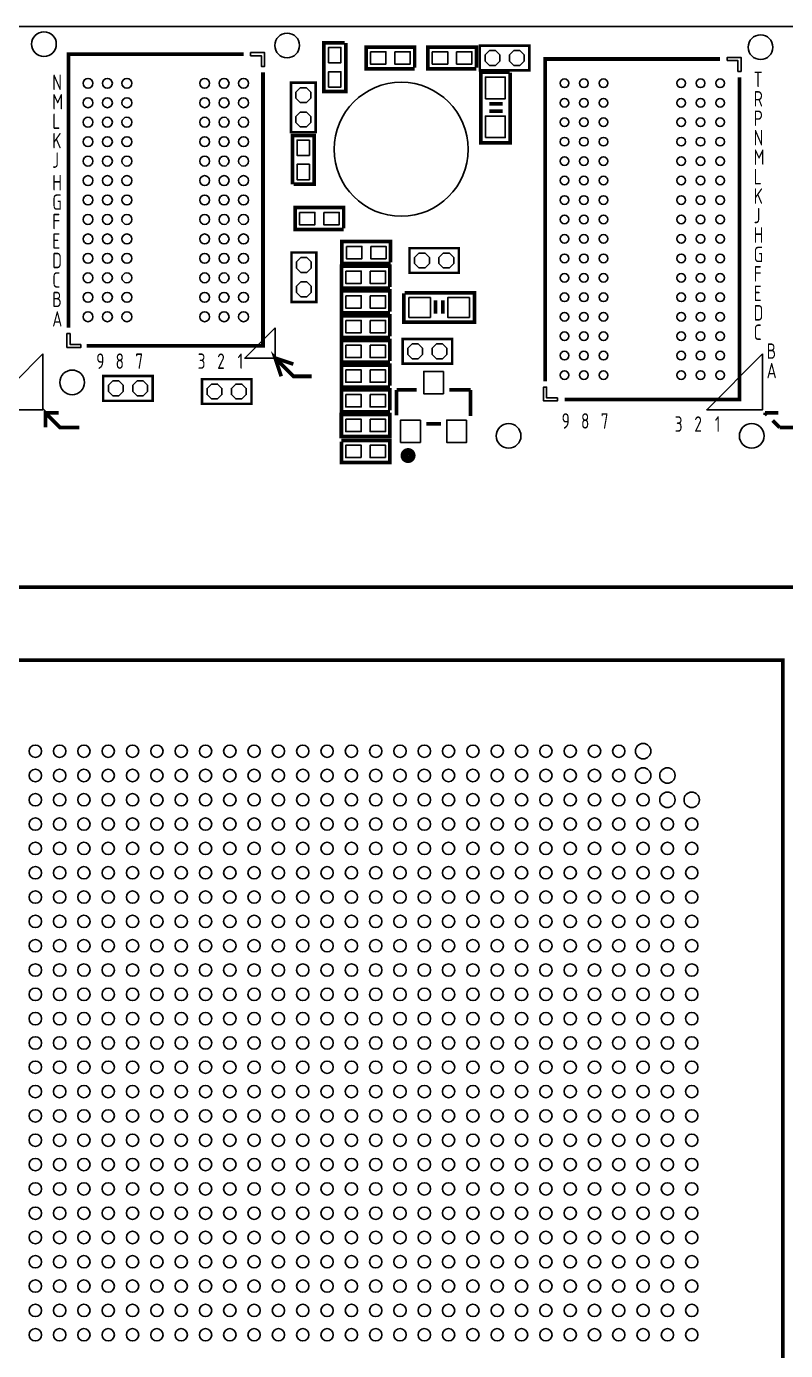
# Model space of a CAD drawing. Header units: millimetres. Extents: x -15 to 227, y -9 to 102.
# Drawn here: x 104.8 to 136, y 47.3 to 101.8 of the extents above; entities that cross this region are included whole.
import ezdxf
from ezdxf.enums import TextEntityAlignment as Align

# ---------------------------------------------------------------- set-up
doc = ezdxf.new("R2010")
doc.units = ezdxf.units.MM
doc.header["$LTSCALE"] = 10
for name, color, linetype in [('BG_OUTLINE', 2, 'Continuous'), ('PG_SILKSCREEN_TOP', 3, 'Continuous'), ('PIN_TOP', 4, 'Continuous')]:
    doc.layers.add(name, color=color, linetype=linetype)
doc.styles.get("Standard").update_dxf_attribs({"font": 'isocp.shx', "width": 0.707, "bigfont": 'hztxt.shx'})

msp = doc.modelspace()

# ---------------------------------------------------------------- linework, layer by layer
at = {"layer": 'BG_OUTLINE'}
msp.add_lwpolyline([(224.499932, 101.799898), (-5.500116, 101.799898, 0.414205)], format="xyb", dxfattribs=at)
at = {"layer": 'PG_SILKSCREEN_TOP'}
for points in [[(106.514392, 89.412826, 0.1524, 0.1524, 0), (106.514392, 100.66274, 0.1524, 0.1524, 0), (113.714276, 100.66274, 0.1524, 0.1524, 0)], [(117.917976, 101.12375, 0.150114, 0.150114, 0), (117.917976, 99.123754, 0.150114, 0.150114, 0), (117.0178, 99.123754, 0.150114, 0.150114, 0), (117.0178, 101.12375, 0.150114, 0.150114, 0), (117.867938, 101.12375, 0.150114, 0.150114, 0)], [(120.753886, 100.054664, 0.150114, 0.150114, 0), (118.75389, 100.054664, 0.150114, 0.150114, 0), (118.75389, 100.95484, 0.150114, 0.150114, 0), (120.753886, 100.95484, 0.150114, 0.150114, 0), (120.753886, 100.104702, 0.150114, 0.150114, 0)], [(123.293886, 100.054664, 0.150114, 0.150114, 0), (121.29389, 100.054664, 0.150114, 0.150114, 0), (121.29389, 100.95484, 0.150114, 0.150114, 0), (123.293886, 100.95484, 0.150114, 0.150114, 0), (123.293886, 100.104702, 0.150114, 0.150114, 0)], [(126.116842, 87.212678, 0.1524, 0.1524, 0), (126.116842, 100.462588, 0.1524, 0.1524, 0), (133.316726, 100.462588, 0.1524, 0.1524, 0)], [(114.514376, 99.912678, 0.1524, 0.1524, 0), (114.514376, 88.662764, 0.1524, 0.1524, 0), (107.264454, 88.662764, 0.1524, 0.1524, 0)], [(124.676408, 99.895152, 0.150114, 0.150114, 0), (124.676408, 97.021142, 0.150114, 0.150114, 0), (123.472448, 97.021142, 0.150114, 0.150114, 0), (123.472448, 99.920552, 0.150114, 0.150114, 0), (124.656088, 99.920552, 0.150114, 0.150114, 0)], [(134.116826, 99.712526, 0.1524, 0.1524, 0), (134.116826, 86.462616, 0.1524, 0.1524, 0), (126.916942, 86.462616, 0.1524, 0.1524, 0)], [(124.371862, 98.622866, 0.150114, 0.150114, 0), (123.821952, 98.622866, 0.150114, 0.150114, 0)], [(124.371862, 98.322638, 0.150114, 0.150114, 0), (123.821952, 98.322638, 0.150114, 0.150114, 0)], [(115.7224, 95.313754, 0.150114, 0.150114, 0), (115.7224, 97.31375, 0.150114, 0.150114, 0), (116.622576, 97.31375, 0.150114, 0.150114, 0), (116.622576, 95.313754, 0.150114, 0.150114, 0), (115.772438, 95.313754, 0.150114, 0.150114, 0)], [(117.832886, 93.450664, 0.150114, 0.150114, 0), (115.83289, 93.450664, 0.150114, 0.150114, 0), (115.83289, 94.35084, 0.150114, 0.150114, 0), (117.832886, 94.35084, 0.150114, 0.150114, 0), (117.832886, 93.500702, 0.150114, 0.150114, 0)], [(119.763286, 92.053664, 0.150114, 0.150114, 0), (117.76329, 92.053664, 0.150114, 0.150114, 0), (117.76329, 92.95384, 0.150114, 0.150114, 0), (119.763286, 92.95384, 0.150114, 0.150114, 0), (119.763286, 92.103702, 0.150114, 0.150114, 0)], [(119.737886, 91.037664, 0.150114, 0.150114, 0), (117.73789, 91.037664, 0.150114, 0.150114, 0), (117.73789, 91.93784, 0.150114, 0.150114, 0), (119.737886, 91.93784, 0.150114, 0.150114, 0), (119.737886, 91.087702, 0.150114, 0.150114, 0)], [(119.737886, 90.021664, 0.150114, 0.150114, 0), (117.73789, 90.021664, 0.150114, 0.150114, 0), (117.73789, 90.92184, 0.150114, 0.150114, 0), (119.737886, 90.92184, 0.150114, 0.150114, 0), (119.737886, 90.071702, 0.150114, 0.150114, 0)], [(120.338088, 90.847672, 0.150114, 0.150114, 0), (123.212098, 90.847672, 0.150114, 0.150114, 0), (123.212098, 89.643712, 0.150114, 0.150114, 0), (120.312688, 89.643712, 0.150114, 0.150114, 0), (120.312688, 90.827352, 0.150114, 0.150114, 0)], [(121.610374, 90.543126, 0.150114, 0.150114, 0), (121.610374, 89.993216, 0.150114, 0.150114, 0)], [(121.910602, 90.543126, 0.150114, 0.150114, 0), (121.910602, 89.993216, 0.150114, 0.150114, 0)], [(119.737632, 89.005664, 0.150114, 0.150114, 0), (117.737636, 89.005664, 0.150114, 0.150114, 0), (117.737636, 89.90584, 0.150114, 0.150114, 0), (119.737632, 89.90584, 0.150114, 0.150114, 0), (119.737632, 89.055702, 0.150114, 0.150114, 0)], [(119.737632, 87.989664, 0.150114, 0.150114, 0), (117.737636, 87.989664, 0.150114, 0.150114, 0), (117.737636, 88.88984, 0.150114, 0.150114, 0), (119.737632, 88.88984, 0.150114, 0.150114, 0), (119.737632, 88.039702, 0.150114, 0.150114, 0)], [(116.514372, 87.41283, 0.1524, 0.1524, 0), (115.76431, 87.41283, 0.1524, 0.1524, 0), (115.014502, 88.162638, 0.1524, 0.1524, 0), (115.264438, 87.41283, 0.1524, 0.1524, 0)], [(115.014502, 88.162638, 0.1524, 0.1524, 0), (115.76431, 87.912702, 0.1524, 0.1524, 0)], [(119.737632, 86.973664, 0.150114, 0.150114, 0), (117.737636, 86.973664, 0.150114, 0.150114, 0), (117.737636, 87.87384, 0.150114, 0.150114, 0), (119.737632, 87.87384, 0.150114, 0.150114, 0), (119.737632, 87.023702, 0.150114, 0.150114, 0)], [(119.737632, 85.957664, 0.150114, 0.150114, 0), (117.737636, 85.957664, 0.150114, 0.150114, 0), (117.737636, 86.85784, 0.150114, 0.150114, 0), (119.737632, 86.85784, 0.150114, 0.150114, 0), (119.737632, 86.007702, 0.150114, 0.150114, 0)], [(120.011698, 85.80374, 0.150114, 0.150114, 0), (120.011698, 86.853776, 0.150114, 0.150114, 0)], [(120.011698, 86.853776, 0.150114, 0.150114, 0), (120.83161, 86.853776, 0.150114, 0.150114, 0)], [(122.18162, 86.853776, 0.150114, 0.150114, 0), (123.05157, 86.853776, 0.150114, 0.150114, 0)], [(123.05157, 86.853776, 0.150114, 0.150114, 0), (123.05157, 85.787484, 0.150114, 0.150114, 0)], [(105.563162, 85.312504, 0.1524, 0.1524, 0), (105.563162, 85.912706, 0.1524, 0.1524, 0), (106.16311, 85.312504, 0.1524, 0.1524, 0), (106.96321, 85.312504, 0.1524, 0.1524, 0)], [(105.563162, 85.912706, 0.1524, 0.1524, 0), (106.113072, 85.912706, 0.1524, 0.1524, 0)], [(121.831608, 85.453728, 0.150114, 0.150114, 0), (121.23166, 85.453728, 0.150114, 0.150114, 0)], [(135.166862, 85.826092, 0.1524, 0.1524, 0), (135.166862, 85.912706, 0.1524, 0.1524, 0)], [(135.166862, 85.912706, 0.1524, 0.1524, 0), (135.253476, 85.826092, 0.1524, 0.1524, 0)], [(135.166862, 85.912706, 0.1524, 0.1524, 0), (135.716772, 85.912706, 0.1524, 0.1524, 0)], [(135.481568, 85.597746, 0.1524, 0.1524, 0), (135.76681, 85.312504, 0.1524, 0.1524, 0)], [(135.76681, 85.312504, 0.1524, 0.1524, 0), (136.56691, 85.312504, 0.1524, 0.1524, 0)], [(117.73789, 84.77504, 0.150114, 0.150114, 0), (119.737886, 84.77504, 0.150114, 0.150114, 0), (119.737886, 83.874864, 0.150114, 0.150114, 0), (117.73789, 83.874864, 0.150114, 0.150114, 0), (117.73789, 84.725002, 0.150114, 0.150114, 0)]]:
    msp.add_lwpolyline(points, format="xyseb", dxfattribs=at)
for points in [[(123.436888, 101.012752, 0.1016, 0.1016, 0), (125.468888, 101.012752, 0.1016, 0.1016, 0), (125.468888, 99.996752, 0.1016, 0.1016, 0), (123.436888, 99.996752, 0.1016, 0.1016, 0)], [(115.664488, 97.456752, 0.1016, 0.1016, 0), (115.664488, 99.488752, 0.1016, 0.1016, 0), (116.680488, 99.488752, 0.1016, 0.1016, 0), (116.680488, 97.456752, 0.1016, 0.1016, 0)], [(120.541288, 92.681552, 0.1016, 0.1016, 0), (122.573288, 92.681552, 0.1016, 0.1016, 0), (122.573288, 91.665552, 0.1016, 0.1016, 0), (120.541288, 91.665552, 0.1016, 0.1016, 0)], [(116.705888, 92.503752, 0.1016, 0.1016, 0), (116.705888, 90.471752, 0.1016, 0.1016, 0), (115.689888, 90.471752, 0.1016, 0.1016, 0), (115.689888, 92.503752, 0.1016, 0.1016, 0)], [(120.261634, 88.947752, 0.1016, 0.1016, 0), (122.293634, 88.947752, 0.1016, 0.1016, 0), (122.293634, 87.931752, 0.1016, 0.1016, 0), (120.261634, 87.931752, 0.1016, 0.1016, 0)], [(107.942888, 87.423752, 0.1016, 0.1016, 0), (109.974888, 87.423752, 0.1016, 0.1016, 0), (109.974888, 86.407752, 0.1016, 0.1016, 0), (107.942888, 86.407752, 0.1016, 0.1016, 0)], [(114.038888, 86.280752, 0.1016, 0.1016, 0), (112.006888, 86.280752, 0.1016, 0.1016, 0), (112.006888, 87.296752, 0.1016, 0.1016, 0), (114.038888, 87.296752, 0.1016, 0.1016, 0)], [(119.737632, 84.941664, 0.1524, 0.1524, 0), (117.737636, 84.941664, 0.1524, 0.1524, 0), (117.737636, 85.84184, 0.1524, 0.1524, 0), (119.737632, 85.84184, 0.1524, 0.1524, 0)], [(120.639586, 84.153756, 0.299974, 0.299974, 1), (120.32361, 84.153756, 0.299974, 0.299974, 1)], [(138.900408, 20.245832, 0.150114, 0.150114, 0), (80.400652, 20.245832, 0.150114, 0.150114, 0), (80.400652, 78.745588, 0.150114, 0.150114, 0), (138.900408, 78.745588, 0.150114, 0.150114, 0)], [(135.900414, 23.245826, 0.150114, 0.150114, 0), (84.900516, 23.245826, 0.150114, 0.150114, 0), (83.400646, 24.745696, 0.150114, 0.150114, 0), (83.400646, 75.745594, 0.150114, 0.150114, 0), (135.900414, 75.745594, 0.150114, 0.150114, 0)]]:
    msp.add_lwpolyline(points, format="xyseb", close=True, dxfattribs=at)
for points in [[(115.014502, 89.412826), (113.764314, 88.162638), (115.014502, 88.162638)], [(105.463848, 88.339676), (105.463848, 86.039706), (103.163878, 86.039706)], [(135.067548, 88.339676), (135.067548, 86.039706), (132.767578, 86.039706)]]:
    msp.add_lwpolyline(points, close=True, dxfattribs=at)
at = {"layer": 'PIN_TOP'}
for points in [[(117.213888, 100.306124), (117.213888, 100.941124), (117.721888, 100.941124), (117.721888, 100.306124)], [(118.936516, 100.758752), (119.571516, 100.758752), (119.571516, 100.250752), (118.936516, 100.250752)], [(119.93626, 100.758752), (120.57126, 100.758752), (120.57126, 100.250752), (119.93626, 100.250752)], [(121.476516, 100.758752), (122.111516, 100.758752), (122.111516, 100.250752), (121.476516, 100.250752)], [(122.47626, 100.758752), (123.11126, 100.758752), (123.11126, 100.250752), (122.47626, 100.250752)], [(124.07901, 100.199952), (123.826514, 100.199952), (123.647962, 100.378504), (123.647962, 100.631), (123.826514, 100.809552), (124.07901, 100.809552), (124.257562, 100.631), (124.257562, 100.378504)], [(125.079262, 100.199952), (124.826766, 100.199952), (124.648214, 100.378504), (124.648214, 100.631), (124.826766, 100.809552), (125.079262, 100.809552), (125.257814, 100.631), (125.257814, 100.378504)], [(114.006376, 100.59924), (114.006376, 100.72624), (114.577876, 100.72624), (114.577876, 100.15474), (114.450876, 100.15474), (114.450876, 100.59924)], [(133.608826, 100.399088), (133.608826, 100.526088), (134.180326, 100.526088), (134.180326, 99.954588), (134.053326, 99.954588), (134.053326, 100.399088)], [(117.213888, 99.30638), (117.213888, 99.94138), (117.721888, 99.94138), (117.721888, 99.30638)], [(123.665488, 98.828352), (123.665488, 99.717352), (124.478288, 99.717352), (124.478288, 98.828352)], [(116.298736, 98.668078), (116.04624, 98.668078), (115.867688, 98.84663), (115.867688, 99.099126), (116.04624, 99.277678), (116.298736, 99.277678), (116.477288, 99.099126), (116.477288, 98.84663)], [(116.298736, 97.667826), (116.04624, 97.667826), (115.867688, 97.846378), (115.867688, 98.098874), (116.04624, 98.277426), (116.298736, 98.277426), (116.477288, 98.098874), (116.477288, 97.846378)], [(123.665488, 97.228152), (123.665488, 98.117152), (124.478288, 98.117152), (124.478288, 97.228152)], [(116.426488, 97.131124), (116.426488, 96.496124), (115.918488, 96.496124), (115.918488, 97.131124)], [(116.426488, 96.13138), (116.426488, 95.49638), (115.918488, 95.49638), (115.918488, 96.13138)], [(116.015516, 94.154752), (116.650516, 94.154752), (116.650516, 93.646752), (116.015516, 93.646752)], [(117.01526, 94.154752), (117.65026, 94.154752), (117.65026, 93.646752), (117.01526, 93.646752)], [(117.945916, 92.757752), (118.580916, 92.757752), (118.580916, 92.249752), (117.945916, 92.249752)], [(118.94566, 92.757752), (119.58066, 92.757752), (119.58066, 92.249752), (118.94566, 92.249752)], [(116.324136, 91.683078), (116.07164, 91.683078), (115.893088, 91.86163), (115.893088, 92.114126), (116.07164, 92.292678), (116.324136, 92.292678), (116.502688, 92.114126), (116.502688, 91.86163)], [(121.18341, 91.868752), (120.930914, 91.868752), (120.752362, 92.047304), (120.752362, 92.2998), (120.930914, 92.478352), (121.18341, 92.478352), (121.361962, 92.2998), (121.361962, 92.047304)], [(122.183662, 91.868752), (121.931166, 91.868752), (121.752614, 92.047304), (121.752614, 92.2998), (121.931166, 92.478352), (122.183662, 92.478352), (122.362214, 92.2998), (122.362214, 92.047304)], [(117.920516, 91.741752), (118.555516, 91.741752), (118.555516, 91.233752), (117.920516, 91.233752)], [(118.92026, 91.741752), (119.55526, 91.741752), (119.55526, 91.233752), (118.92026, 91.233752)], [(116.324136, 90.682826), (116.07164, 90.682826), (115.893088, 90.861378), (115.893088, 91.113874), (116.07164, 91.292426), (116.324136, 91.292426), (116.502688, 91.113874), (116.502688, 90.861378)], [(117.920516, 90.725752), (118.555516, 90.725752), (118.555516, 90.217752), (117.920516, 90.217752)], [(118.92026, 90.725752), (119.55526, 90.725752), (119.55526, 90.217752), (118.92026, 90.217752)], [(121.404888, 89.836752), (120.515888, 89.836752), (120.515888, 90.649552), (121.404888, 90.649552)], [(123.005088, 89.836752), (122.116088, 89.836752), (122.116088, 90.649552), (123.005088, 90.649552)], [(117.920262, 89.709752), (118.555262, 89.709752), (118.555262, 89.201752), (117.920262, 89.201752)], [(118.920006, 89.709752), (119.555006, 89.709752), (119.555006, 89.201752), (118.920006, 89.201752)], [(107.022392, 88.726264), (107.022392, 88.599264), (106.450892, 88.599264), (106.450892, 89.170764), (106.577892, 89.170764), (106.577892, 88.726264)], [(117.920262, 88.693752), (118.555262, 88.693752), (118.555262, 88.185752), (117.920262, 88.185752)], [(118.920006, 88.693752), (119.555006, 88.693752), (119.555006, 88.185752), (118.920006, 88.185752)], [(120.903756, 88.134952), (120.65126, 88.134952), (120.472708, 88.313504), (120.472708, 88.566), (120.65126, 88.744552), (120.903756, 88.744552), (121.082308, 88.566), (121.082308, 88.313504)], [(121.904008, 88.134952), (121.651512, 88.134952), (121.47296, 88.313504), (121.47296, 88.566), (121.651512, 88.744552), (121.904008, 88.744552), (122.08256, 88.566), (122.08256, 88.313504)], [(117.920262, 87.677752), (118.555262, 87.677752), (118.555262, 87.169752), (117.920262, 87.169752)], [(118.920006, 87.677752), (119.555006, 87.677752), (119.555006, 87.169752), (118.920006, 87.169752)], [(108.58501, 86.610952), (108.332514, 86.610952), (108.153962, 86.789504), (108.153962, 87.042), (108.332514, 87.220552), (108.58501, 87.220552), (108.763562, 87.042), (108.763562, 86.789504)], [(109.585262, 86.610952), (109.332766, 86.610952), (109.154214, 86.789504), (109.154214, 87.042), (109.332766, 87.220552), (109.585262, 87.220552), (109.763814, 87.042), (109.763814, 86.789504)], [(121.938034, 87.61095), (121.938034, 86.69655), (121.125234, 86.69655), (121.125234, 87.61095)], [(112.64901, 86.483952), (112.396514, 86.483952), (112.217962, 86.662504), (112.217962, 86.915), (112.396514, 87.093552), (112.64901, 87.093552), (112.827562, 86.915), (112.827562, 86.662504)], [(113.649262, 86.483952), (113.396766, 86.483952), (113.218214, 86.662504), (113.218214, 86.915), (113.396766, 87.093552), (113.649262, 87.093552), (113.827814, 86.915), (113.827814, 86.662504)], [(117.920262, 86.661752), (118.555262, 86.661752), (118.555262, 86.153752), (117.920262, 86.153752)], [(118.920006, 86.661752), (119.555006, 86.661752), (119.555006, 86.153752), (118.920006, 86.153752)], [(126.624842, 86.526116), (126.624842, 86.399116), (126.053342, 86.399116), (126.053342, 86.970616), (126.180342, 86.970616), (126.180342, 86.526116)], [(117.920262, 85.645752), (118.555262, 85.645752), (118.555262, 85.137752), (117.920262, 85.137752)], [(118.920006, 85.645752), (119.555006, 85.645752), (119.555006, 85.137752), (118.920006, 85.137752)], [(120.988074, 85.610954), (120.988074, 84.696554), (120.175274, 84.696554), (120.175274, 85.610954)], [(122.887994, 85.610954), (122.887994, 84.696554), (122.075194, 84.696554), (122.075194, 85.610954)], [(118.555516, 84.070952), (117.920516, 84.070952), (117.920516, 84.578952), (118.555516, 84.578952)], [(119.55526, 84.070952), (118.92026, 84.070952), (118.92026, 84.578952), (119.55526, 84.578952)]]:
    msp.add_lwpolyline(points, close=True, dxfattribs=at)
for centre, radius in [((105.50525, 101.073712), 0.508), ((115.5065, 101.019864), 0.508), ((134.98195, 100.946712), 0.508), ((107.314492, 99.462844), 0.2032), ((108.114338, 99.462844), 0.2032), ((108.914438, 99.462844), 0.2032), ((112.11433, 99.462844), 0.2032), ((112.91443, 99.462844), 0.2032), ((113.714276, 99.462844), 0.2032), ((120.199658, 96.74987), 2.7559), ((126.916942, 99.46259), 0.1778), ((127.716788, 99.46259), 0.1778), ((128.516888, 99.46259), 0.1778), ((131.71678, 99.46259), 0.1778), ((132.51688, 99.46259), 0.1778), ((133.316726, 99.46259), 0.1778), ((107.314492, 98.662744), 0.2032), ((108.114338, 98.662744), 0.2032), ((108.914438, 98.662744), 0.2032), ((112.11433, 98.662744), 0.2032), ((112.91443, 98.662744), 0.2032), ((113.714276, 98.662744), 0.2032), ((126.916942, 98.66249), 0.1778), ((127.716788, 98.66249), 0.1778), ((128.516888, 98.66249), 0.1778), ((131.71678, 98.66249), 0.1778), ((132.51688, 98.66249), 0.1778), ((133.316726, 98.66249), 0.1778), ((107.314492, 97.862644), 0.2032), ((108.114338, 97.862644), 0.2032), ((108.914438, 97.862644), 0.2032), ((112.11433, 97.862644), 0.2032), ((112.91443, 97.862644), 0.2032), ((113.714276, 97.862644), 0.2032), ((126.916942, 97.862644), 0.1778), ((127.716788, 97.862644), 0.1778), ((128.516888, 97.862644), 0.1778), ((131.71678, 97.862644), 0.1778), ((132.51688, 97.862644), 0.1778), ((133.316726, 97.862644), 0.1778), ((107.314492, 97.062798), 0.2032), ((108.114338, 97.062798), 0.2032), ((108.914438, 97.062798), 0.2032), ((112.11433, 97.062798), 0.2032), ((112.91443, 97.062798), 0.2032), ((113.714276, 97.062798), 0.2032), ((126.916942, 97.062544), 0.1778), ((127.716788, 97.062544), 0.1778), ((128.516888, 97.062544), 0.1778), ((131.71678, 97.062544), 0.1778), ((132.51688, 97.062544), 0.1778), ((133.316726, 97.062544), 0.1778), ((107.314492, 96.262698), 0.2032), ((108.114338, 96.262698), 0.2032), ((108.914438, 96.262698), 0.2032), ((112.11433, 96.262698), 0.2032), ((112.91443, 96.262698), 0.2032), ((113.714276, 96.262698), 0.2032), ((126.916942, 96.262698), 0.1778), ((127.716788, 96.262698), 0.1778), ((128.516888, 96.262698), 0.1778), ((131.71678, 96.262698), 0.1778), ((132.51688, 96.262698), 0.1778), ((133.316726, 96.262698), 0.1778), ((107.314492, 95.462852), 0.2032), ((108.114338, 95.462852), 0.2032), ((108.914438, 95.462852), 0.2032), ((112.11433, 95.462852), 0.2032), ((112.91443, 95.462852), 0.2032), ((113.714276, 95.462852), 0.2032), ((126.916942, 95.462598), 0.1778), ((127.716788, 95.462598), 0.1778), ((128.516888, 95.462598), 0.1778), ((131.71678, 95.462598), 0.1778), ((132.51688, 95.462598), 0.1778), ((133.316726, 95.462598), 0.1778), ((107.314492, 94.662752), 0.2032), ((108.114338, 94.662752), 0.2032), ((108.914438, 94.662752), 0.2032), ((112.11433, 94.662752), 0.2032), ((112.91443, 94.662752), 0.2032), ((113.714276, 94.662752), 0.2032), ((126.916942, 94.662498), 0.1778), ((127.716788, 94.662498), 0.1778), ((128.516888, 94.662498), 0.1778), ((131.71678, 94.662498), 0.1778), ((132.51688, 94.662498), 0.1778), ((133.316726, 94.662498), 0.1778), ((107.314492, 93.862652), 0.2032), ((108.114338, 93.862652), 0.2032), ((108.914438, 93.862652), 0.2032), ((112.11433, 93.862652), 0.2032), ((112.91443, 93.862652), 0.2032), ((113.714276, 93.862652), 0.2032), ((126.916942, 93.862652), 0.1778), ((127.716788, 93.862652), 0.1778), ((128.516888, 93.862652), 0.1778), ((131.71678, 93.862652), 0.1778), ((132.51688, 93.862652), 0.1778), ((133.316726, 93.862652), 0.1778), ((107.314492, 93.062806), 0.2032), ((108.114338, 93.062806), 0.2032), ((108.914438, 93.062806), 0.2032), ((112.11433, 93.062806), 0.2032), ((112.91443, 93.062806), 0.2032), ((113.714276, 93.062806), 0.2032), ((126.916942, 93.062552), 0.1778), ((127.716788, 93.062552), 0.1778), ((128.516888, 93.062552), 0.1778), ((131.71678, 93.062552), 0.1778), ((132.51688, 93.062552), 0.1778), ((133.316726, 93.062552), 0.1778), ((107.314492, 92.262706), 0.2032), ((108.114338, 92.262706), 0.2032), ((108.914438, 92.262706), 0.2032), ((112.11433, 92.262706), 0.2032), ((112.91443, 92.262706), 0.2032), ((113.714276, 92.262706), 0.2032), ((126.916942, 92.262706), 0.1778), ((127.716788, 92.262706), 0.1778), ((128.516888, 92.262706), 0.1778), ((131.71678, 92.262706), 0.1778), ((132.51688, 92.262706), 0.1778), ((133.316726, 92.262706), 0.1778), ((107.314492, 91.46286), 0.2032), ((108.114338, 91.46286), 0.2032), ((108.914438, 91.46286), 0.2032), ((112.11433, 91.46286), 0.2032), ((112.91443, 91.46286), 0.2032), ((113.714276, 91.46286), 0.2032), ((126.916942, 91.462606), 0.1778), ((127.716788, 91.462606), 0.1778), ((128.516888, 91.462606), 0.1778), ((131.71678, 91.462606), 0.1778), ((132.51688, 91.462606), 0.1778), ((133.316726, 91.462606), 0.1778), ((107.314492, 90.66276), 0.2032), ((108.114338, 90.66276), 0.2032), ((108.914438, 90.66276), 0.2032), ((112.11433, 90.66276), 0.2032), ((112.91443, 90.66276), 0.2032), ((113.714276, 90.66276), 0.2032), ((126.916942, 90.662506), 0.1778), ((127.716788, 90.662506), 0.1778), ((128.516888, 90.662506), 0.1778), ((131.71678, 90.662506), 0.1778), ((132.51688, 90.662506), 0.1778), ((133.316726, 90.662506), 0.1778), ((107.314492, 89.86266), 0.2032), ((108.114338, 89.86266), 0.2032), ((108.914438, 89.86266), 0.2032), ((112.11433, 89.86266), 0.2032), ((112.91443, 89.86266), 0.2032), ((113.714276, 89.86266), 0.2032), ((126.916942, 89.86266), 0.1778), ((127.716788, 89.86266), 0.1778), ((128.516888, 89.86266), 0.1778), ((131.71678, 89.86266), 0.1778), ((132.51688, 89.86266), 0.1778), ((133.316726, 89.86266), 0.1778), ((126.916942, 89.06256), 0.1778), ((127.716788, 89.06256), 0.1778), ((128.516888, 89.06256), 0.1778), ((131.71678, 89.06256), 0.1778), ((132.51688, 89.06256), 0.1778), ((133.316726, 89.06256), 0.1778), ((126.916942, 88.262714), 0.1778), ((127.716788, 88.262714), 0.1778), ((128.516888, 88.262714), 0.1778), ((131.71678, 88.262714), 0.1778), ((132.51688, 88.262714), 0.1778), ((133.316726, 88.262714), 0.1778), ((106.665268, 87.16264), 0.508), ((126.916942, 87.462614), 0.1778), ((127.716788, 87.462614), 0.1778), ((128.516888, 87.462614), 0.1778), ((131.71678, 87.462614), 0.1778), ((132.51688, 87.462614), 0.1778), ((133.316726, 87.462614), 0.1778), ((124.616718, 84.962492), 0.508), ((134.617968, 84.962492), 0.508), ((105.150412, 71.995792), 0.254), ((106.15041, 71.995792), 0.254), ((107.150408, 71.995792), 0.254), ((108.150406, 71.995792), 0.254), ((109.150404, 71.995792), 0.254), ((110.150656, 71.995792), 0.254), ((111.150654, 71.995792), 0.254), ((112.150652, 71.995792), 0.254), ((113.15065, 71.995792), 0.254), ((114.150648, 71.995792), 0.254), ((115.150646, 71.995792), 0.254), ((116.150644, 71.995792), 0.254), ((117.150642, 71.995792), 0.254), ((118.15064, 71.995792), 0.254), ((119.150638, 71.995792), 0.254), ((120.150636, 71.995792), 0.254), ((121.150634, 71.995792), 0.254), ((122.150632, 71.995792), 0.254), ((123.15063, 71.995792), 0.254), ((124.150628, 71.995792), 0.254), ((125.150626, 71.995792), 0.254), ((126.150624, 71.995792), 0.254), ((127.150622, 71.995792), 0.254), ((128.15062, 71.995792), 0.254), ((129.150618, 71.995792), 0.254), ((130.150616, 71.995792), 0.3175), ((105.150412, 70.995794), 0.254), ((106.15041, 70.995794), 0.254), ((107.150408, 70.995794), 0.254), ((108.150406, 70.995794), 0.254), ((109.150404, 70.995794), 0.254), ((110.150656, 70.995794), 0.254), ((111.150654, 70.995794), 0.254), ((112.150652, 70.995794), 0.254), ((113.15065, 70.995794), 0.254), ((114.150648, 70.995794), 0.254), ((115.150646, 70.995794), 0.254), ((116.150644, 70.995794), 0.254), ((117.150642, 70.995794), 0.254), ((118.15064, 70.995794), 0.254), ((119.150638, 70.995794), 0.254), ((120.150636, 70.995794), 0.254), ((121.150634, 70.995794), 0.254), ((122.150632, 70.995794), 0.254), ((123.15063, 70.995794), 0.254), ((124.150628, 70.995794), 0.254), ((125.150626, 70.995794), 0.254), ((126.150624, 70.995794), 0.254), ((127.150622, 70.995794), 0.254), ((128.15062, 70.995794), 0.254), ((129.150618, 70.995794), 0.254), ((130.150616, 70.995794), 0.3175), ((131.150614, 70.995794), 0.3175), ((105.150412, 69.995796), 0.254), ((106.15041, 69.995796), 0.254), ((107.150408, 69.995796), 0.254), ((108.150406, 69.995796), 0.254), ((109.150404, 69.995796), 0.254), ((110.150656, 69.995796), 0.254), ((111.150654, 69.995796), 0.254), ((112.150652, 69.995796), 0.254), ((113.15065, 69.995796), 0.254), ((114.150648, 69.995796), 0.254), ((115.150646, 69.995796), 0.254), ((116.150644, 69.995796), 0.254), ((117.150642, 69.995796), 0.254), ((118.15064, 69.995796), 0.254), ((119.150638, 69.995796), 0.254), ((120.150636, 69.995796), 0.254), ((121.150634, 69.995796), 0.254), ((122.150632, 69.995796), 0.254), ((123.15063, 69.995796), 0.254), ((124.150628, 69.995796), 0.254), ((125.150626, 69.995796), 0.254), ((126.150624, 69.995796), 0.254), ((127.150622, 69.995796), 0.254), ((128.15062, 69.995796), 0.254), ((129.150618, 69.995796), 0.254), ((130.150616, 69.995796), 0.254), ((131.150614, 69.995796), 0.3175), ((132.150612, 69.995796), 0.3175), ((105.150412, 68.995798), 0.254), ((106.15041, 68.995798), 0.254), ((107.150408, 68.995798), 0.254), ((108.150406, 68.995798), 0.254), ((109.150404, 68.995798), 0.254), ((110.150656, 68.995798), 0.254), ((111.150654, 68.995798), 0.254), ((112.150652, 68.995798), 0.254), ((113.15065, 68.995798), 0.254), ((114.150648, 68.995798), 0.254), ((115.150646, 68.995798), 0.254), ((116.150644, 68.995798), 0.254), ((117.150642, 68.995798), 0.254), ((118.15064, 68.995798), 0.254), ((119.150638, 68.995798), 0.254), ((120.150636, 68.995798), 0.254), ((121.150634, 68.995798), 0.254), ((122.150632, 68.995798), 0.254), ((123.15063, 68.995798), 0.254), ((124.150628, 68.995798), 0.254), ((125.150626, 68.995798), 0.254), ((126.150624, 68.995798), 0.254), ((127.150622, 68.995798), 0.254), ((128.15062, 68.995798), 0.254), ((129.150618, 68.995798), 0.254), ((130.150616, 68.995798), 0.254), ((131.150614, 68.995798), 0.254), ((132.150612, 68.995798), 0.254), ((105.150412, 67.9958), 0.254), ((106.15041, 67.9958), 0.254), ((107.150408, 67.9958), 0.254), ((108.150406, 67.9958), 0.254), ((109.150404, 67.9958), 0.254), ((110.150656, 67.9958), 0.254), ((111.150654, 67.9958), 0.254), ((112.150652, 67.9958), 0.254), ((113.15065, 67.9958), 0.254), ((114.150648, 67.9958), 0.254), ((115.150646, 67.9958), 0.254), ((116.150644, 67.9958), 0.254), ((117.150642, 67.9958), 0.254), ((118.15064, 67.9958), 0.254), ((119.150638, 67.9958), 0.254), ((120.150636, 67.9958), 0.254), ((121.150634, 67.9958), 0.254), ((122.150632, 67.9958), 0.254), ((123.15063, 67.9958), 0.254), ((124.150628, 67.9958), 0.254), ((125.150626, 67.9958), 0.254), ((126.150624, 67.9958), 0.254), ((127.150622, 67.9958), 0.254), ((128.15062, 67.9958), 0.254), ((129.150618, 67.9958), 0.254), ((130.150616, 67.9958), 0.254), ((131.150614, 67.9958), 0.254), ((132.150612, 67.9958), 0.254), ((105.150412, 66.995802), 0.254), ((106.15041, 66.995802), 0.254), ((107.150408, 66.995802), 0.254), ((108.150406, 66.995802), 0.254), ((109.150404, 66.995802), 0.254), ((110.150656, 66.995802), 0.254), ((111.150654, 66.995802), 0.254), ((112.150652, 66.995802), 0.254), ((113.15065, 66.995802), 0.254), ((114.150648, 66.995802), 0.254), ((115.150646, 66.995802), 0.254), ((116.150644, 66.995802), 0.254), ((117.150642, 66.995802), 0.254), ((118.15064, 66.995802), 0.254), ((119.150638, 66.995802), 0.254), ((120.150636, 66.995802), 0.254), ((121.150634, 66.995802), 0.254), ((122.150632, 66.995802), 0.254), ((123.15063, 66.995802), 0.254), ((124.150628, 66.995802), 0.254), ((125.150626, 66.995802), 0.254), ((126.150624, 66.995802), 0.254), ((127.150622, 66.995802), 0.254), ((128.15062, 66.995802), 0.254), ((129.150618, 66.995802), 0.254), ((130.150616, 66.995802), 0.254), ((131.150614, 66.995802), 0.254), ((132.150612, 66.995802), 0.254), ((105.150412, 65.995804), 0.254), ((106.15041, 65.995804), 0.254), ((107.150408, 65.995804), 0.254), ((108.150406, 65.995804), 0.254), ((109.150404, 65.995804), 0.254), ((110.150656, 65.995804), 0.254), ((111.150654, 65.995804), 0.254), ((112.150652, 65.995804), 0.254), ((113.15065, 65.995804), 0.254), ((114.150648, 65.995804), 0.254), ((115.150646, 65.995804), 0.254), ((116.150644, 65.995804), 0.254), ((117.150642, 65.995804), 0.254), ((118.15064, 65.995804), 0.254), ((119.150638, 65.995804), 0.254), ((120.150636, 65.995804), 0.254), ((121.150634, 65.995804), 0.254), ((122.150632, 65.995804), 0.254), ((123.15063, 65.995804), 0.254), ((124.150628, 65.995804), 0.254), ((125.150626, 65.995804), 0.254), ((126.150624, 65.995804), 0.254), ((127.150622, 65.995804), 0.254), ((128.15062, 65.995804), 0.254), ((129.150618, 65.995804), 0.254), ((130.150616, 65.995804), 0.254), ((131.150614, 65.995804), 0.254), ((132.150612, 65.995804), 0.254), ((105.150412, 64.995806), 0.254), ((106.15041, 64.995806), 0.254), ((107.150408, 64.995806), 0.254), ((108.150406, 64.995806), 0.254), ((109.150404, 64.995806), 0.254), ((110.150656, 64.995806), 0.254), ((111.150654, 64.995806), 0.254), ((112.150652, 64.995806), 0.254), ((113.15065, 64.995806), 0.254), ((114.150648, 64.995806), 0.254), ((115.150646, 64.995806), 0.254), ((116.150644, 64.995806), 0.254), ((117.150642, 64.995806), 0.254), ((118.15064, 64.995806), 0.254), ((119.150638, 64.995806), 0.254), ((120.150636, 64.995806), 0.254), ((121.150634, 64.995806), 0.254), ((122.150632, 64.995806), 0.254), ((123.15063, 64.995806), 0.254), ((124.150628, 64.995806), 0.254), ((125.150626, 64.995806), 0.254), ((126.150624, 64.995806), 0.254), ((127.150622, 64.995806), 0.254), ((128.15062, 64.995806), 0.254), ((129.150618, 64.995806), 0.254), ((130.150616, 64.995806), 0.254), ((131.150614, 64.995806), 0.254), ((132.150612, 64.995806), 0.254), ((105.150412, 63.995808), 0.254), ((106.15041, 63.995808), 0.254), ((107.150408, 63.995808), 0.254), ((108.150406, 63.995808), 0.254), ((109.150404, 63.995808), 0.254), ((110.150656, 63.995808), 0.254), ((111.150654, 63.995808), 0.254), ((112.150652, 63.995808), 0.254), ((113.15065, 63.995808), 0.254), ((114.150648, 63.995808), 0.254), ((115.150646, 63.995808), 0.254), ((116.150644, 63.995808), 0.254), ((117.150642, 63.995808), 0.254), ((118.15064, 63.995808), 0.254), ((119.150638, 63.995808), 0.254), ((120.150636, 63.995808), 0.254), ((121.150634, 63.995808), 0.254), ((122.150632, 63.995808), 0.254), ((123.15063, 63.995808), 0.254), ((124.150628, 63.995808), 0.254), ((125.150626, 63.995808), 0.254), ((126.150624, 63.995808), 0.254), ((127.150622, 63.995808), 0.254), ((128.15062, 63.995808), 0.254), ((129.150618, 63.995808), 0.254), ((130.150616, 63.995808), 0.254), ((131.150614, 63.995808), 0.254), ((132.150612, 63.995808), 0.254), ((105.150412, 62.99581), 0.254), ((106.15041, 62.99581), 0.254), ((107.150408, 62.99581), 0.254), ((108.150406, 62.99581), 0.254), ((109.150404, 62.99581), 0.254), ((110.150656, 62.99581), 0.254), ((111.150654, 62.99581), 0.254), ((112.150652, 62.99581), 0.254), ((113.15065, 62.99581), 0.254), ((114.150648, 62.99581), 0.254), ((115.150646, 62.99581), 0.254), ((116.150644, 62.99581), 0.254), ((117.150642, 62.99581), 0.254), ((118.15064, 62.99581), 0.254), ((119.150638, 62.99581), 0.254), ((120.150636, 62.99581), 0.254), ((121.150634, 62.99581), 0.254), ((122.150632, 62.99581), 0.254), ((123.15063, 62.99581), 0.254), ((124.150628, 62.99581), 0.254), ((125.150626, 62.99581), 0.254), ((126.150624, 62.99581), 0.254), ((127.150622, 62.99581), 0.254), ((128.15062, 62.99581), 0.254), ((129.150618, 62.99581), 0.254), ((130.150616, 62.99581), 0.254), ((131.150614, 62.99581), 0.254), ((132.150612, 62.99581), 0.254), ((105.150412, 61.995812), 0.254), ((106.15041, 61.995812), 0.254), ((107.150408, 61.995812), 0.254), ((108.150406, 61.995812), 0.254), ((109.150404, 61.995812), 0.254), ((110.150656, 61.995812), 0.254), ((111.150654, 61.995812), 0.254), ((112.150652, 61.995812), 0.254), ((113.15065, 61.995812), 0.254), ((114.150648, 61.995812), 0.254), ((115.150646, 61.995812), 0.254), ((116.150644, 61.995812), 0.254), ((117.150642, 61.995812), 0.254), ((118.15064, 61.995812), 0.254), ((119.150638, 61.995812), 0.254), ((120.150636, 61.995812), 0.254), ((121.150634, 61.995812), 0.254), ((122.150632, 61.995812), 0.254), ((123.15063, 61.995812), 0.254), ((124.150628, 61.995812), 0.254), ((125.150626, 61.995812), 0.254), ((126.150624, 61.995812), 0.254), ((127.150622, 61.995812), 0.254), ((128.15062, 61.995812), 0.254), ((129.150618, 61.995812), 0.254), ((130.150616, 61.995812), 0.254), ((131.150614, 61.995812), 0.254), ((132.150612, 61.995812), 0.254), ((105.150412, 60.995814), 0.254), ((106.15041, 60.995814), 0.254), ((107.150408, 60.995814), 0.254), ((108.150406, 60.995814), 0.254), ((109.150404, 60.995814), 0.254), ((110.150656, 60.995814), 0.254), ((111.150654, 60.995814), 0.254), ((112.150652, 60.995814), 0.254), ((113.15065, 60.995814), 0.254), ((114.150648, 60.995814), 0.254), ((115.150646, 60.995814), 0.254), ((116.150644, 60.995814), 0.254), ((117.150642, 60.995814), 0.254), ((118.15064, 60.995814), 0.254), ((119.150638, 60.995814), 0.254), ((120.150636, 60.995814), 0.254), ((121.150634, 60.995814), 0.254), ((122.150632, 60.995814), 0.254), ((123.15063, 60.995814), 0.254), ((124.150628, 60.995814), 0.254), ((125.150626, 60.995814), 0.254), ((126.150624, 60.995814), 0.254), ((127.150622, 60.995814), 0.254), ((128.15062, 60.995814), 0.254), ((129.150618, 60.995814), 0.254), ((130.150616, 60.995814), 0.254), ((131.150614, 60.995814), 0.254), ((132.150612, 60.995814), 0.254), ((105.150412, 59.995816), 0.254), ((106.15041, 59.995816), 0.254), ((107.150408, 59.995816), 0.254), ((108.150406, 59.995816), 0.254), ((109.150404, 59.995816), 0.254), ((110.150656, 59.995816), 0.254), ((111.150654, 59.995816), 0.254), ((112.150652, 59.995816), 0.254), ((113.15065, 59.995816), 0.254), ((114.150648, 59.995816), 0.254), ((115.150646, 59.995816), 0.254), ((116.150644, 59.995816), 0.254), ((117.150642, 59.995816), 0.254), ((118.15064, 59.995816), 0.254), ((119.150638, 59.995816), 0.254), ((120.150636, 59.995816), 0.254), ((121.150634, 59.995816), 0.254), ((122.150632, 59.995816), 0.254), ((123.15063, 59.995816), 0.254), ((124.150628, 59.995816), 0.254), ((125.150626, 59.995816), 0.254), ((126.150624, 59.995816), 0.254), ((127.150622, 59.995816), 0.254), ((128.15062, 59.995816), 0.254), ((129.150618, 59.995816), 0.254), ((130.150616, 59.995816), 0.254), ((131.150614, 59.995816), 0.254), ((132.150612, 59.995816), 0.254), ((105.150412, 58.995818), 0.254), ((106.15041, 58.995818), 0.254), ((107.150408, 58.995818), 0.254), ((108.150406, 58.995818), 0.254), ((109.150404, 58.995818), 0.254), ((110.150656, 58.995818), 0.254), ((111.150654, 58.995818), 0.254), ((112.150652, 58.995818), 0.254), ((113.15065, 58.995818), 0.254), ((114.150648, 58.995818), 0.254), ((115.150646, 58.995818), 0.254), ((116.150644, 58.995818), 0.254), ((117.150642, 58.995818), 0.254), ((118.15064, 58.995818), 0.254), ((119.150638, 58.995818), 0.254), ((120.150636, 58.995818), 0.254), ((121.150634, 58.995818), 0.254), ((122.150632, 58.995818), 0.254), ((123.15063, 58.995818), 0.254), ((124.150628, 58.995818), 0.254), ((125.150626, 58.995818), 0.254), ((126.150624, 58.995818), 0.254), ((127.150622, 58.995818), 0.254), ((128.15062, 58.995818), 0.254), ((129.150618, 58.995818), 0.254), ((130.150616, 58.995818), 0.254), ((131.150614, 58.995818), 0.254), ((132.150612, 58.995818), 0.254), ((105.150412, 57.99582), 0.254), ((106.15041, 57.99582), 0.254), ((107.150408, 57.99582), 0.254), ((108.150406, 57.99582), 0.254), ((109.150404, 57.99582), 0.254), ((110.150656, 57.99582), 0.254), ((111.150654, 57.99582), 0.254), ((112.150652, 57.99582), 0.254), ((113.15065, 57.99582), 0.254), ((114.150648, 57.99582), 0.254), ((115.150646, 57.99582), 0.254), ((116.150644, 57.99582), 0.254), ((117.150642, 57.99582), 0.254), ((118.15064, 57.99582), 0.254), ((119.150638, 57.99582), 0.254), ((120.150636, 57.99582), 0.254), ((121.150634, 57.99582), 0.254), ((122.150632, 57.99582), 0.254), ((123.15063, 57.99582), 0.254), ((124.150628, 57.99582), 0.254), ((125.150626, 57.99582), 0.254), ((126.150624, 57.99582), 0.254), ((127.150622, 57.99582), 0.254), ((128.15062, 57.99582), 0.254), ((129.150618, 57.99582), 0.254), ((130.150616, 57.99582), 0.254), ((131.150614, 57.99582), 0.254), ((132.150612, 57.99582), 0.254), ((105.150412, 56.995822), 0.254), ((106.15041, 56.995822), 0.254), ((107.150408, 56.995822), 0.254), ((108.150406, 56.995822), 0.254), ((109.150404, 56.995822), 0.254), ((110.150656, 56.995822), 0.254), ((111.150654, 56.995822), 0.254), ((112.150652, 56.995822), 0.254), ((113.15065, 56.995822), 0.254), ((114.150648, 56.995822), 0.254), ((115.150646, 56.995822), 0.254), ((116.150644, 56.995822), 0.254), ((117.150642, 56.995822), 0.254), ((118.15064, 56.995822), 0.254), ((119.150638, 56.995822), 0.254), ((120.150636, 56.995822), 0.254), ((121.150634, 56.995822), 0.254), ((122.150632, 56.995822), 0.254), ((123.15063, 56.995822), 0.254), ((124.150628, 56.995822), 0.254), ((125.150626, 56.995822), 0.254), ((126.150624, 56.995822), 0.254), ((127.150622, 56.995822), 0.254), ((128.15062, 56.995822), 0.254), ((129.150618, 56.995822), 0.254), ((130.150616, 56.995822), 0.254), ((131.150614, 56.995822), 0.254), ((132.150612, 56.995822), 0.254), ((105.150412, 55.995824), 0.254), ((106.15041, 55.995824), 0.254), ((107.150408, 55.995824), 0.254), ((108.150406, 55.995824), 0.254), ((109.150404, 55.995824), 0.254), ((110.150656, 55.995824), 0.254), ((111.150654, 55.995824), 0.254), ((112.150652, 55.995824), 0.254), ((113.15065, 55.995824), 0.254), ((114.150648, 55.995824), 0.254), ((115.150646, 55.995824), 0.254), ((116.150644, 55.995824), 0.254), ((117.150642, 55.995824), 0.254), ((118.15064, 55.995824), 0.254), ((119.150638, 55.995824), 0.254), ((120.150636, 55.995824), 0.254), ((121.150634, 55.995824), 0.254), ((122.150632, 55.995824), 0.254), ((123.15063, 55.995824), 0.254), ((124.150628, 55.995824), 0.254), ((125.150626, 55.995824), 0.254), ((126.150624, 55.995824), 0.254), ((127.150622, 55.995824), 0.254), ((128.15062, 55.995824), 0.254), ((129.150618, 55.995824), 0.254), ((130.150616, 55.995824), 0.254), ((131.150614, 55.995824), 0.254), ((132.150612, 55.995824), 0.254), ((105.150412, 54.995826), 0.254), ((106.15041, 54.995826), 0.254), ((107.150408, 54.995826), 0.254), ((108.150406, 54.995826), 0.254), ((109.150404, 54.995826), 0.254), ((110.150656, 54.995826), 0.254), ((111.150654, 54.995826), 0.254), ((112.150652, 54.995826), 0.254), ((113.15065, 54.995826), 0.254), ((114.150648, 54.995826), 0.254), ((115.150646, 54.995826), 0.254), ((116.150644, 54.995826), 0.254), ((117.150642, 54.995826), 0.254), ((118.15064, 54.995826), 0.254), ((119.150638, 54.995826), 0.254), ((120.150636, 54.995826), 0.254), ((121.150634, 54.995826), 0.254), ((122.150632, 54.995826), 0.254), ((123.15063, 54.995826), 0.254), ((124.150628, 54.995826), 0.254), ((125.150626, 54.995826), 0.254), ((126.150624, 54.995826), 0.254), ((127.150622, 54.995826), 0.254), ((128.15062, 54.995826), 0.254), ((129.150618, 54.995826), 0.254), ((130.150616, 54.995826), 0.254), ((131.150614, 54.995826), 0.254), ((132.150612, 54.995826), 0.254), ((105.150412, 53.995828), 0.254), ((106.15041, 53.995828), 0.254), ((107.150408, 53.995828), 0.254), ((108.150406, 53.995828), 0.254), ((109.150404, 53.995828), 0.254), ((110.150656, 53.995828), 0.254), ((111.150654, 53.995828), 0.254), ((112.150652, 53.995828), 0.254), ((113.15065, 53.995828), 0.254), ((114.150648, 53.995828), 0.254), ((115.150646, 53.995828), 0.254), ((116.150644, 53.995828), 0.254), ((117.150642, 53.995828), 0.254), ((118.15064, 53.995828), 0.254), ((119.150638, 53.995828), 0.254), ((120.150636, 53.995828), 0.254), ((121.150634, 53.995828), 0.254), ((122.150632, 53.995828), 0.254), ((123.15063, 53.995828), 0.254), ((124.150628, 53.995828), 0.254), ((125.150626, 53.995828), 0.254), ((126.150624, 53.995828), 0.254), ((127.150622, 53.995828), 0.254), ((128.15062, 53.995828), 0.254), ((129.150618, 53.995828), 0.254), ((130.150616, 53.995828), 0.254), ((131.150614, 53.995828), 0.254), ((132.150612, 53.995828), 0.254), ((105.150412, 52.99583), 0.254), ((106.15041, 52.99583), 0.254), ((107.150408, 52.99583), 0.254), ((108.150406, 52.99583), 0.254), ((109.150404, 52.99583), 0.254), ((110.150656, 52.99583), 0.254), ((111.150654, 52.99583), 0.254), ((112.150652, 52.99583), 0.254), ((113.15065, 52.99583), 0.254), ((114.150648, 52.99583), 0.254), ((115.150646, 52.99583), 0.254), ((116.150644, 52.99583), 0.254), ((117.150642, 52.99583), 0.254), ((118.15064, 52.99583), 0.254), ((119.150638, 52.99583), 0.254), ((120.150636, 52.99583), 0.254), ((121.150634, 52.99583), 0.254), ((122.150632, 52.99583), 0.254), ((123.15063, 52.99583), 0.254), ((124.150628, 52.99583), 0.254), ((125.150626, 52.99583), 0.254), ((126.150624, 52.99583), 0.254), ((127.150622, 52.99583), 0.254), ((128.15062, 52.99583), 0.254), ((129.150618, 52.99583), 0.254), ((130.150616, 52.99583), 0.254), ((131.150614, 52.99583), 0.254), ((132.150612, 52.99583), 0.254), ((105.150412, 51.995832), 0.254), ((106.15041, 51.995832), 0.254), ((107.150408, 51.995832), 0.254), ((108.150406, 51.995832), 0.254), ((109.150404, 51.995832), 0.254), ((110.150656, 51.995832), 0.254), ((111.150654, 51.995832), 0.254), ((112.150652, 51.995832), 0.254), ((113.15065, 51.995832), 0.254), ((114.150648, 51.995832), 0.254), ((115.150646, 51.995832), 0.254), ((116.150644, 51.995832), 0.254), ((117.150642, 51.995832), 0.254), ((118.15064, 51.995832), 0.254), ((119.150638, 51.995832), 0.254), ((120.150636, 51.995832), 0.254), ((121.150634, 51.995832), 0.254), ((122.150632, 51.995832), 0.254), ((123.15063, 51.995832), 0.254), ((124.150628, 51.995832), 0.254), ((125.150626, 51.995832), 0.254), ((126.150624, 51.995832), 0.254), ((127.150622, 51.995832), 0.254), ((128.15062, 51.995832), 0.254), ((129.150618, 51.995832), 0.254), ((130.150616, 51.995832), 0.254), ((131.150614, 51.995832), 0.254), ((132.150612, 51.995832), 0.254), ((105.150412, 50.995834), 0.254), ((106.15041, 50.995834), 0.254), ((107.150408, 50.995834), 0.254), ((108.150406, 50.995834), 0.254), ((109.150404, 50.995834), 0.254), ((110.150656, 50.995834), 0.254), ((111.150654, 50.995834), 0.254), ((112.150652, 50.995834), 0.254), ((113.15065, 50.995834), 0.254), ((114.150648, 50.995834), 0.254), ((115.150646, 50.995834), 0.254), ((116.150644, 50.995834), 0.254), ((117.150642, 50.995834), 0.254), ((118.15064, 50.995834), 0.254), ((119.150638, 50.995834), 0.254), ((120.150636, 50.995834), 0.254), ((121.150634, 50.995834), 0.254), ((122.150632, 50.995834), 0.254), ((123.15063, 50.995834), 0.254), ((124.150628, 50.995834), 0.254), ((125.150626, 50.995834), 0.254), ((126.150624, 50.995834), 0.254), ((127.150622, 50.995834), 0.254), ((128.15062, 50.995834), 0.254), ((129.150618, 50.995834), 0.254), ((130.150616, 50.995834), 0.254), ((131.150614, 50.995834), 0.254), ((132.150612, 50.995834), 0.254), ((105.150412, 49.995836), 0.254), ((106.15041, 49.995836), 0.254), ((107.150408, 49.995836), 0.254), ((108.150406, 49.995836), 0.254), ((109.150404, 49.995836), 0.254), ((110.150656, 49.995836), 0.254), ((111.150654, 49.995836), 0.254), ((112.150652, 49.995836), 0.254), ((113.15065, 49.995836), 0.254), ((114.150648, 49.995836), 0.254), ((115.150646, 49.995836), 0.254), ((116.150644, 49.995836), 0.254), ((117.150642, 49.995836), 0.254), ((118.15064, 49.995836), 0.254), ((119.150638, 49.995836), 0.254), ((120.150636, 49.995836), 0.254), ((121.150634, 49.995836), 0.254), ((122.150632, 49.995836), 0.254), ((123.15063, 49.995836), 0.254), ((124.150628, 49.995836), 0.254), ((125.150626, 49.995836), 0.254), ((126.150624, 49.995836), 0.254), ((127.150622, 49.995836), 0.254), ((128.15062, 49.995836), 0.254), ((129.150618, 49.995836), 0.254), ((130.150616, 49.995836), 0.254), ((131.150614, 49.995836), 0.254), ((132.150612, 49.995836), 0.254), ((105.150412, 48.995584), 0.254), ((106.15041, 48.995584), 0.254), ((107.150408, 48.995584), 0.254), ((108.150406, 48.995584), 0.254), ((109.150404, 48.995584), 0.254), ((110.150656, 48.995584), 0.254), ((111.150654, 48.995584), 0.254), ((112.150652, 48.995584), 0.254), ((113.15065, 48.995584), 0.254), ((114.150648, 48.995584), 0.254), ((115.150646, 48.995584), 0.254), ((116.150644, 48.995584), 0.254), ((117.150642, 48.995584), 0.254), ((118.15064, 48.995584), 0.254), ((119.150638, 48.995584), 0.254), ((120.150636, 48.995584), 0.254), ((121.150634, 48.995584), 0.254), ((122.150632, 48.995584), 0.254), ((123.15063, 48.995584), 0.254), ((124.150628, 48.995584), 0.254), ((125.150626, 48.995584), 0.254), ((126.150624, 48.995584), 0.254), ((127.150622, 48.995584), 0.254), ((128.15062, 48.995584), 0.254), ((129.150618, 48.995584), 0.254), ((130.150616, 48.995584), 0.254), ((131.150614, 48.995584), 0.254), ((132.150612, 48.995584), 0.254), ((105.150412, 47.995586), 0.254), ((106.15041, 47.995586), 0.254), ((107.150408, 47.995586), 0.254), ((108.150406, 47.995586), 0.254), ((109.150404, 47.995586), 0.254), ((110.150656, 47.995586), 0.254), ((111.150654, 47.995586), 0.254), ((112.150652, 47.995586), 0.254), ((113.15065, 47.995586), 0.254), ((114.150648, 47.995586), 0.254), ((115.150646, 47.995586), 0.254), ((116.150644, 47.995586), 0.254), ((117.150642, 47.995586), 0.254), ((118.15064, 47.995586), 0.254), ((119.150638, 47.995586), 0.254), ((120.150636, 47.995586), 0.254), ((121.150634, 47.995586), 0.254), ((122.150632, 47.995586), 0.254), ((123.15063, 47.995586), 0.254), ((124.150628, 47.995586), 0.254), ((125.150626, 47.995586), 0.254), ((126.150624, 47.995586), 0.254), ((127.150622, 47.995586), 0.254), ((128.15062, 47.995586), 0.254), ((129.150618, 47.995586), 0.254), ((130.150616, 47.995586), 0.254), ((131.150614, 47.995586), 0.254), ((132.150612, 47.995586), 0.254)]:
    msp.add_circle(centre, radius, dxfattribs=at)

# ---------------------------------------------------------------- texts
at = {"layer": 'PG_SILKSCREEN_TOP', "width": 0.8}
for s, p in [('N', (105.847388, 99.186492)), ('T', (134.699248, 99.308412)), ('R', (134.699248, 98.508312)), ('M', (105.847388, 98.386392)), ('L', (105.847388, 97.586292)), ('P', (134.699248, 97.708212)), ('N', (134.699248, 96.908112)), ('K', (105.847388, 96.786192)), ('J', (105.847388, 95.986092)), ('M', (134.699248, 96.108012)), ('L', (134.699248, 95.307912)), ('H', (105.847388, 95.058992)), ('G', (105.847388, 94.258892)), ('K', (134.699248, 94.507812)), ('J', (134.699248, 93.707712)), ('F', (105.847388, 93.458792)), ('E', (105.847388, 92.658692)), ('H', (134.699248, 92.907612)), ('G', (134.699248, 92.107512)), ('D', (105.847388, 91.858592)), ('C', (105.847388, 91.058492)), ('F', (134.699248, 91.307412)), ('E', (134.699248, 90.507312)), ('B', (105.847388, 90.258392)), ('A', (105.847388, 89.458292)), ('D', (134.699248, 89.707212)), ('C', (134.699248, 88.907112)), ('B', (135.232648, 88.132412)), ('A', (135.232648, 87.332312))]:
    msp.add_text(s, height=0.635, dxfattribs=at).set_placement(p)
for s, p in [('9', (107.823508, 87.718392)), ('8', (108.623608, 87.718392)), ('7', (109.423708, 87.718392)), ('3', (111.986568, 87.718392)), ('2', (112.786668, 87.718392)), ('1', (113.586768, 87.718392)), ('9', (126.967488, 85.259672)), ('8', (127.767588, 85.259672)), ('7', (128.567688, 85.259672)), ('3', (131.613148, 85.132672)), ('2', (132.413248, 85.132672)), ('1', (133.213348, 85.132672))]:
    msp.add_text(s, height=0.635, dxfattribs=at).set_placement(p, align=Align.CENTER)

doc.saveas('drawing.dxf')
